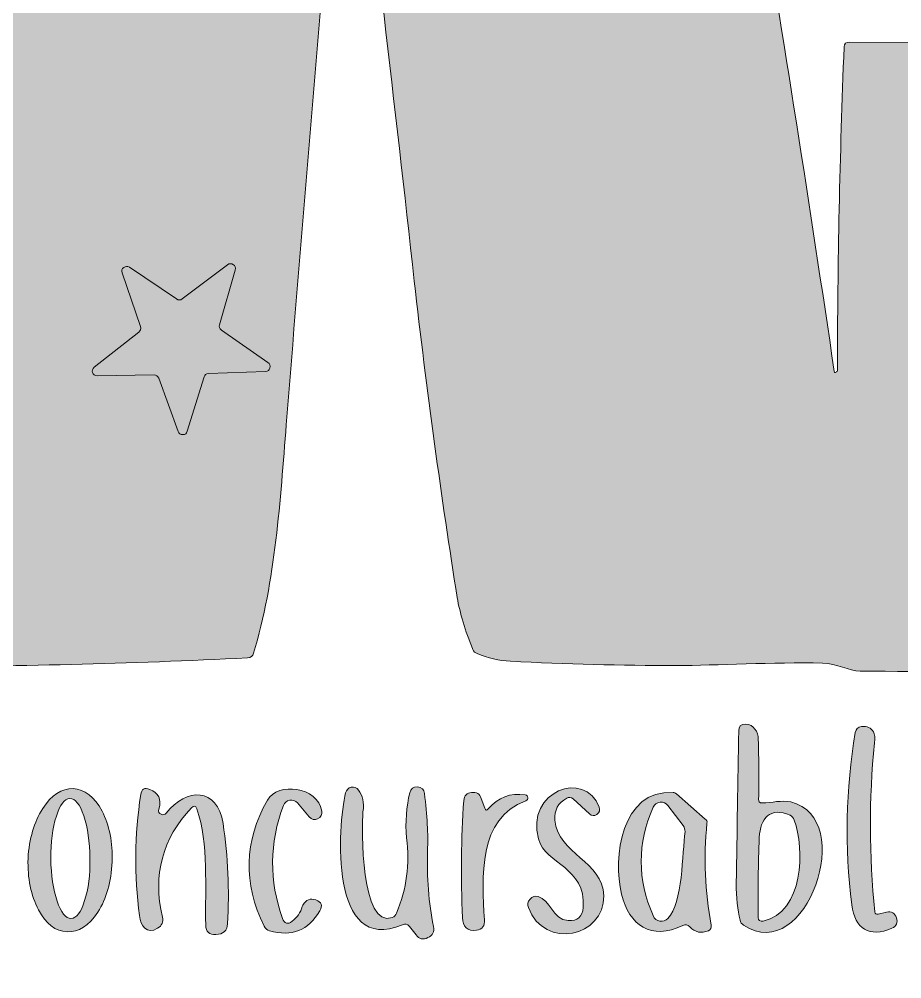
# Model space of a CAD drawing. Header units: millimetres. Extents: x 6 to 133, y 303 to 393.
# Drawn here: x 76.24 to 79.048, y 318.671 to 321.724 of the extents above; entities that cross this region are included whole.
import ezdxf

# ---------------------------------------------------------------- set-up
doc = ezdxf.new("R2010")
doc.units = ezdxf.units.MM
doc.header["$MEASUREMENT"] = 0

# ---------------------------------------------------------------- blocks, each defined once
blk = doc.blocks.new('block 2')
at = {"color": 188, "lineweight": 35, "true_color": 0x161224}
blk.add_open_spline([(21.4184, 393.1407), (21.4184, 393.1407), (6.4183, 303.1407), (6.4183, 303.1407), (6.4183, 303.1407), (118.7994, 303.1407), (118.7994, 303.1407), (118.7994, 303.1407), (133.0232, 388.4831), (133.0232, 388.4831), (133.3864, 390.6622), (131.9143, 392.7231), (129.7352, 393.0863), (129.5179, 393.1225), (129.298, 393.1407), (129.0776, 393.1407), (129.0776, 393.1407), (21.4184, 393.1407), (21.4184, 393.1407)], degree=3, knots=[0, 0, 0, 0, 1, 1, 1, 2, 2, 2, 3, 3, 3, 4, 4, 4, 5, 5, 5, 6, 6, 6, 6], dxfattribs=at)
blk = doc.blocks.new('block 135')
at = {"true_color": 0x000205}
h = blk.add_hatch(color=178, dxfattribs=at)
h.dxf.hatch_style = 2
edge = h.paths.add_edge_path()
edge.add_spline(control_points=[(77.2925, 322.5791), (77.2625, 322.4082), (77.2392, 322.2351), (77.2248, 322.0619), (77.1781, 321.5192), (77.1326, 320.9764), (77.0894, 320.4337), (77.0705, 320.1962), (77.0549, 319.9342), (76.985, 319.7067), (76.9828, 319.6978), (76.9761, 319.6923), (76.9662, 319.6923), (76.5921, 319.6734), (76.2181, 319.6645), (75.8429, 319.6645), (75.7375, 319.6645), (75.6776, 319.6656), (75.6631, 319.6701), (75.5643, 319.6956), (75.5455, 319.7744), (75.5077, 319.8832), (75.4445, 320.0585), (75.3934, 320.2206), (75.3568, 320.3671), (75.1914, 321.0131), (75.0382, 321.6601), (74.8962, 322.3094), (74.8951, 322.3116), (74.8929, 322.3127), (74.8906, 322.3127), (74.8884, 322.3116), (74.8862, 322.3105), (74.8862, 322.3083), (74.8873, 322.2295), (74.8895, 322.1529), (74.8917, 322.0774), (74.915, 321.4193), (74.9395, 320.7622), (74.9628, 320.104), (74.9672, 319.9742), (74.9672, 319.8477), (74.9606, 319.7234), (74.9606, 319.7056), (74.9517, 319.6967), (74.9339, 319.6967), (74.5876, 319.6878), (74.2424, 319.6812), (73.8984, 319.6756), (73.8695, 319.6756), (73.8329, 319.679), (73.7907, 319.6845), (73.7641, 319.6889), (73.7496, 319.7), (73.7474, 319.7178), (73.7385, 319.7911), (73.7252, 319.8654), (73.723, 319.9376), (73.6831, 321.3771), (73.6753, 322.8166), (73.703, 324.2562), (73.7041, 324.3328), (73.7064, 324.416), (73.7097, 324.5037), (73.7108, 324.5225), (73.7208, 324.5325), (73.7397, 324.5336), (74.1858, 324.5692), (74.6254, 324.5614), (75.0727, 324.5459), (75.1071, 324.5447), (75.1392, 324.5403), (75.1725, 324.5314), (75.1792, 324.5303), (75.1836, 324.5259), (75.1881, 324.5203), (75.2325, 324.446), (75.2658, 324.3827), (75.2869, 324.3294), (75.4123, 324.0131), (75.5344, 323.659), (75.6443, 323.3072), (75.8152, 322.7611), (75.985, 322.2162), (76.1559, 321.6701), (76.157, 321.6657), (76.1593, 321.6612), (76.1637, 321.6601), (76.1659, 321.6579), (76.167, 321.659), (76.1681, 321.6612), (76.298, 322.6169), (76.4434, 323.5703), (76.6321, 324.5137), (76.6376, 324.5403), (76.6465, 324.5636), (76.6587, 324.5836), (76.6631, 324.5903), (76.6676, 324.5936), (76.6754, 324.5947), (77.1093, 324.6757), (77.5144, 324.6602), (77.9373, 324.6446), (78.0017, 324.6424), (78.0905, 324.6424), (78.1127, 324.5592), (78.1915, 324.2639), (78.2548, 323.9976), (78.3003, 323.7589), (78.5045, 322.7112), (78.6765, 321.659), (78.833, 320.6035), (78.8341, 320.6002), (78.8352, 320.5991), (78.8386, 320.6013), (78.8397, 320.6024), (78.8408, 320.6035), (78.8419, 320.6046), (78.843, 320.6046), (78.843, 320.6046), (78.843, 320.6046), (78.843, 320.9487), (78.8508, 321.2916), (78.8641, 321.6357), (78.8652, 321.6457), (78.8707, 321.6512), (78.8807, 321.6512), (78.8807, 321.6512), (80.115, 321.6457), (80.115, 321.6457), (80.1238, 321.6457), (80.1272, 321.6424), (80.1272, 321.6346), (80.1272, 321.6346), (80.1838, 319.6612), (80.1838, 319.6612), (80.1838, 319.659), (80.1827, 319.6579), (80.1804, 319.6579), (79.7598, 319.649), (79.338, 319.6468), (78.9151, 319.6501), (78.8796, 319.6501), (78.8408, 319.6745), (78.7953, 319.6756), (78.6399, 319.679), (78.4579, 319.6679), (78.3302, 319.6679), (78.1549, 319.6679), (77.9784, 319.6723), (77.803, 319.6812), (77.7664, 319.6834), (77.7309, 319.6912), (77.6965, 319.7056), (77.6909, 319.7078), (77.6854, 319.7123), (77.6832, 319.7189), (77.6576, 319.78), (77.6421, 319.8343), (77.6332, 319.8843), (77.5844, 320.1906), (77.5355, 320.5469), (77.4967, 320.891), (77.4345, 321.4537), (77.3679, 322.0164), (77.2991, 322.5791), (77.2969, 322.5958), (77.2947, 322.5958), (77.2925, 322.5791)], knot_values=[0, 0, 0, 0, 1, 1, 1, 2, 2, 2, 3, 3, 3, 4, 4, 4, 5, 5, 5, 6, 6, 6, 7, 7, 7, 8, 8, 8, 9, 9, 9, 10, 10, 10, 11, 11, 11, 12, 12, 12, 13, 13, 13, 14, 14, 14, 15, 15, 15, 16, 16, 16, 17, 17, 17, 18, 18, 18, 19, 19, 19, 20, 20, 20, 21, 21, 21, 22, 22, 22, 23, 23, 23, 24, 24, 24, 25, 25, 25, 26, 26, 26, 27, 27, 27, 28, 28, 28, 29, 29, 29, 30, 30, 30, 31, 31, 31, 32, 32, 32, 33, 33, 33, 34, 34, 34, 35, 35, 35, 36, 36, 36, 37, 37, 37, 38, 38, 38, 39, 39, 39, 40, 40, 40, 41, 41, 41, 42, 42, 42, 43, 43, 43, 44, 44, 44, 45, 45, 45, 46, 46, 46, 47, 47, 47, 48, 48, 48, 49, 49, 49, 50, 50, 50, 51, 51, 51, 52, 52, 52, 53, 53, 53, 54, 54, 54, 55, 55, 55, 56, 56, 56, 56], degree=3, periodic=1)
at = {"lineweight": 0}
blk.add_open_spline([(77.2925, 322.5791), (77.2625, 322.4082), (77.2392, 322.2351), (77.2248, 322.0619), (77.1781, 321.5192), (77.1326, 320.9764), (77.0894, 320.4337), (77.0705, 320.1962), (77.0549, 319.9342), (76.985, 319.7067), (76.9828, 319.6978), (76.9761, 319.6923), (76.9662, 319.6923), (76.5921, 319.6734), (76.2181, 319.6645), (75.8429, 319.6645), (75.7375, 319.6645), (75.6776, 319.6656), (75.6631, 319.6701), (75.5643, 319.6956), (75.5455, 319.7744), (75.5077, 319.8832), (75.4445, 320.0585), (75.3934, 320.2206), (75.3568, 320.3671), (75.1914, 321.0131), (75.0382, 321.6601), (74.8962, 322.3094), (74.8951, 322.3116), (74.8929, 322.3127), (74.8906, 322.3127), (74.8884, 322.3116), (74.8862, 322.3105), (74.8862, 322.3083), (74.8873, 322.2295), (74.8895, 322.1529), (74.8917, 322.0774), (74.915, 321.4193), (74.9395, 320.7622), (74.9628, 320.104), (74.9672, 319.9742), (74.9672, 319.8477), (74.9606, 319.7234), (74.9606, 319.7056), (74.9517, 319.6967), (74.9339, 319.6967), (74.5876, 319.6878), (74.2424, 319.6812), (73.8984, 319.6756), (73.8695, 319.6756), (73.8329, 319.679), (73.7907, 319.6845), (73.7641, 319.6889), (73.7496, 319.7), (73.7474, 319.7178), (73.7385, 319.7911), (73.7252, 319.8654), (73.723, 319.9376), (73.6831, 321.3771), (73.6753, 322.8166), (73.703, 324.2562), (73.7041, 324.3328), (73.7064, 324.416), (73.7097, 324.5037), (73.7108, 324.5225), (73.7208, 324.5325), (73.7397, 324.5336), (74.1858, 324.5692), (74.6254, 324.5614), (75.0727, 324.5459), (75.1071, 324.5447), (75.1392, 324.5403), (75.1725, 324.5314), (75.1792, 324.5303), (75.1836, 324.5259), (75.1881, 324.5203), (75.2325, 324.446), (75.2658, 324.3827), (75.2869, 324.3294), (75.4123, 324.0131), (75.5344, 323.659), (75.6443, 323.3072), (75.8152, 322.7611), (75.985, 322.2162), (76.1559, 321.6701), (76.157, 321.6657), (76.1593, 321.6612), (76.1637, 321.6601), (76.1659, 321.6579), (76.167, 321.659), (76.1681, 321.6612), (76.298, 322.6169), (76.4434, 323.5703), (76.6321, 324.5137), (76.6376, 324.5403), (76.6465, 324.5636), (76.6587, 324.5836), (76.6631, 324.5903), (76.6676, 324.5936), (76.6754, 324.5947), (77.1093, 324.6757), (77.5144, 324.6602), (77.9373, 324.6446), (78.0017, 324.6424), (78.0905, 324.6424), (78.1127, 324.5592), (78.1915, 324.2639), (78.2548, 323.9976), (78.3003, 323.7589), (78.5045, 322.7112), (78.6765, 321.659), (78.833, 320.6035), (78.8341, 320.6002), (78.8352, 320.5991), (78.8386, 320.6013), (78.8397, 320.6024), (78.8408, 320.6035), (78.8419, 320.6046), (78.843, 320.6046), (78.843, 320.6046), (78.843, 320.6046), (78.843, 320.9487), (78.8508, 321.2916), (78.8641, 321.6357), (78.8652, 321.6457), (78.8707, 321.6512), (78.8807, 321.6512), (78.8807, 321.6512), (80.115, 321.6457), (80.115, 321.6457), (80.1238, 321.6457), (80.1272, 321.6424), (80.1272, 321.6346), (80.1272, 321.6346), (80.1838, 319.6612), (80.1838, 319.6612), (80.1838, 319.659), (80.1827, 319.6579), (80.1804, 319.6579), (79.7598, 319.649), (79.338, 319.6468), (78.9151, 319.6501), (78.8796, 319.6501), (78.8408, 319.6745), (78.7953, 319.6756), (78.6399, 319.679), (78.4579, 319.6679), (78.3302, 319.6679), (78.1549, 319.6679), (77.9784, 319.6723), (77.803, 319.6812), (77.7664, 319.6834), (77.7309, 319.6912), (77.6965, 319.7056), (77.6909, 319.7078), (77.6854, 319.7123), (77.6832, 319.7189), (77.6576, 319.78), (77.6421, 319.8343), (77.6332, 319.8843), (77.5844, 320.1906), (77.5355, 320.5469), (77.4967, 320.891), (77.4345, 321.4537), (77.3679, 322.0164), (77.2991, 322.5791), (77.2969, 322.5958), (77.2947, 322.5958), (77.2925, 322.5791)], degree=3, knots=[0, 0, 0, 0, 1, 1, 1, 2, 2, 2, 3, 3, 3, 4, 4, 4, 5, 5, 5, 6, 6, 6, 7, 7, 7, 8, 8, 8, 9, 9, 9, 10, 10, 10, 11, 11, 11, 12, 12, 12, 13, 13, 13, 14, 14, 14, 15, 15, 15, 16, 16, 16, 17, 17, 17, 18, 18, 18, 19, 19, 19, 20, 20, 20, 21, 21, 21, 22, 22, 22, 23, 23, 23, 24, 24, 24, 25, 25, 25, 26, 26, 26, 27, 27, 27, 28, 28, 28, 29, 29, 29, 30, 30, 30, 31, 31, 31, 32, 32, 32, 33, 33, 33, 34, 34, 34, 35, 35, 35, 36, 36, 36, 37, 37, 37, 38, 38, 38, 39, 39, 39, 40, 40, 40, 41, 41, 41, 42, 42, 42, 43, 43, 43, 44, 44, 44, 45, 45, 45, 46, 46, 46, 47, 47, 47, 48, 48, 48, 49, 49, 49, 50, 50, 50, 51, 51, 51, 52, 52, 52, 53, 53, 53, 54, 54, 54, 55, 55, 55, 56, 56, 56, 56], dxfattribs=at)
blk = doc.blocks.new('block 134')
blk.add_blockref('block 135', (0, 0))

msp = doc.modelspace()

# ---------------------------------------------------------------- hatches: boundary and pattern name
at = {"true_color": 0x000205}
h = msp.add_hatch(color=178, dxfattribs=at)
h.dxf.hatch_style = 2
edge = h.paths.add_edge_path()
edge.add_spline(control_points=[(76.8833, 320.7352), (76.8833, 320.7352), (77.0309, 320.632), (77.0309, 320.632), (77.0376, 320.6276), (77.0398, 320.622), (77.0376, 320.6143), (77.0354, 320.6076), (77.0309, 320.6032), (77.0232, 320.6032), (77.0232, 320.6032), (76.8422, 320.5965), (76.8422, 320.5965), (76.8345, 320.5965), (76.83, 320.5932), (76.8278, 320.5865), (76.8278, 320.5865), (76.7745, 320.4134), (76.7745, 320.4134), (76.7723, 320.4056), (76.7679, 320.4023), (76.7601, 320.4023), (76.7535, 320.4023), (76.7479, 320.4056), (76.7457, 320.4123), (76.7457, 320.4123), (76.6835, 320.5821), (76.6835, 320.5821), (76.6813, 320.5887), (76.6758, 320.5921), (76.6691, 320.5921), (76.6691, 320.5921), (76.4882, 320.5898), (76.4882, 320.5898), (76.4804, 320.5898), (76.4749, 320.5932), (76.4726, 320.5998), (76.4704, 320.6065), (76.4726, 320.612), (76.4782, 320.6165), (76.4782, 320.6165), (76.6203, 320.7286), (76.6203, 320.7286), (76.6258, 320.733), (76.628, 320.7386), (76.6258, 320.7463), (76.6258, 320.7463), (76.567, 320.9173), (76.567, 320.9173), (76.5648, 320.9239), (76.5659, 320.9295), (76.5725, 320.9339), (76.5781, 320.9383), (76.5836, 320.9383), (76.5903, 320.935), (76.5903, 320.935), (76.7401, 320.834), (76.7401, 320.834), (76.7457, 320.8296), (76.7523, 320.8296), (76.7579, 320.834), (76.7579, 320.834), (76.9022, 320.9428), (76.9022, 320.9428), (76.9088, 320.9472), (76.9144, 320.9472), (76.9211, 320.9428), (76.9266, 320.9395), (76.9288, 320.9339), (76.9266, 320.9261), (76.9266, 320.9261), (76.8767, 320.7519), (76.8767, 320.7519), (76.8755, 320.7452), (76.8767, 320.7397), (76.8833, 320.7352)], knot_values=[0, 0, 0, 0, 1, 1, 1, 2, 2, 2, 3, 3, 3, 4, 4, 4, 5, 5, 5, 6, 6, 6, 7, 7, 7, 8, 8, 8, 9, 9, 9, 10, 10, 10, 11, 11, 11, 12, 12, 12, 13, 13, 13, 14, 14, 14, 15, 15, 15, 16, 16, 16, 17, 17, 17, 18, 18, 18, 19, 19, 19, 20, 20, 20, 21, 21, 21, 22, 22, 22, 23, 23, 23, 24, 24, 24, 25, 25, 25, 25], degree=3, periodic=1)
h = msp.add_hatch(color=178, dxfattribs=at)
h.dxf.hatch_style = 2
edge = h.paths.add_edge_path()
edge.add_spline(control_points=[(78.6033, 319.2306), (78.6343, 319.2317), (78.6654, 319.2394), (78.6943, 319.2339), (78.9074, 319.1839), (78.7442, 318.71), (78.5444, 318.8421), (78.5389, 318.8454), (78.5344, 318.851), (78.5333, 318.8576), (78.5245, 318.8898), (78.5211, 318.9298), (78.5211, 318.9753), (78.5233, 319.1373), (78.5267, 319.2994), (78.5289, 319.4603), (78.5289, 319.4747), (78.5367, 319.4825), (78.5511, 319.4814), (78.5766, 319.4803), (78.5911, 319.457), (78.5911, 319.4326), (78.5933, 319.3693), (78.5933, 319.306), (78.5922, 319.2428), (78.5911, 319.235), (78.5955, 319.2306), (78.6033, 319.2306)], knot_values=[0, 0, 0, 0, 1, 1, 1, 2, 2, 2, 3, 3, 3, 4, 4, 4, 5, 5, 5, 6, 6, 6, 7, 7, 7, 8, 8, 8, 9, 9, 9, 9], degree=3, periodic=1)
edge = h.paths.add_edge_path()
edge.add_spline(control_points=[(78.6066, 318.8543), (78.7353, 318.8821), (78.7398, 319.0852), (78.7054, 319.1762), (78.7032, 319.1828), (78.6987, 319.1884), (78.6921, 319.1917), (78.6299, 319.2195), (78.5966, 319.1817), (78.5944, 319.1207), (78.5911, 319.0363), (78.5899, 318.952), (78.5911, 318.8665), (78.5911, 318.8565), (78.5966, 318.8532), (78.6066, 318.8543)], knot_values=[0, 0, 0, 0, 1, 1, 1, 2, 2, 2, 3, 3, 3, 4, 4, 4, 5, 5, 5, 5], degree=3, periodic=1)
h = msp.add_hatch(color=178, dxfattribs=at)
h.dxf.hatch_style = 2
edge = h.paths.add_edge_path()
edge.add_spline(control_points=[(78.9729, 318.8765), (78.9729, 318.8765), (78.9995, 318.8832), (78.9995, 318.8832), (79.015, 318.8865), (79.025, 318.8809), (79.0306, 318.8654), (79.0361, 318.8499), (79.0306, 318.8388), (79.0161, 318.8321), (78.944, 318.801), (78.8985, 318.8299), (78.8885, 318.9065), (78.8652, 319.0907), (78.8696, 319.2738), (78.8996, 319.4548), (78.9018, 319.4659), (78.9085, 319.4725), (78.9196, 319.4736), (78.9373, 319.4758), (78.9496, 319.4703), (78.9573, 319.457), (78.9618, 319.4492), (78.9629, 319.437), (78.9607, 319.4215), (78.9429, 319.2428), (78.944, 319.063), (78.9618, 318.8843), (78.9629, 318.8776), (78.9662, 318.8754), (78.9729, 318.8765)], knot_values=[0, 0, 0, 0, 1, 1, 1, 2, 2, 2, 3, 3, 3, 4, 4, 4, 5, 5, 5, 6, 6, 6, 7, 7, 7, 8, 8, 8, 9, 9, 9, 10, 10, 10, 10], degree=3, periodic=1)
h = msp.add_hatch(color=178, dxfattribs=at)
h.dxf.hatch_style = 2
edge = h.paths.add_edge_path()
edge.add_spline(control_points=[(77.9817, 319.2461), (77.954, 319.2306), (77.9418, 319.2073), (77.944, 319.1762), (77.954, 319.0663), (78.0971, 319.0463), (78.0994, 318.9353), (78.1027, 318.8044), (77.9107, 318.7622), (77.8596, 318.8976), (77.8563, 318.9076), (77.8574, 318.9165), (77.8652, 318.9242), (77.8718, 318.9331), (77.8807, 318.9353), (77.8907, 318.9331), (77.9295, 318.9231), (77.9351, 318.8599), (77.9862, 318.8565), (78.0161, 318.8543), (78.0317, 318.8687), (78.0339, 318.8976), (78.0439, 319.0286), (77.9151, 319.033), (77.8918, 319.1162), (77.8496, 319.2672), (78.0405, 319.3382), (78.0849, 319.2172), (78.0883, 319.2073), (78.086, 319.2006), (78.0772, 319.1939), (78.0694, 319.1884), (78.0616, 319.1895), (78.0539, 319.1962), (78.0539, 319.1962), (78.0017, 319.2439), (78.0017, 319.2439), (77.995, 319.2494), (77.9884, 319.2494), (77.9817, 319.2461)], knot_values=[0, 0, 0, 0, 1, 1, 1, 2, 2, 2, 3, 3, 3, 4, 4, 4, 5, 5, 5, 6, 6, 6, 7, 7, 7, 8, 8, 8, 9, 9, 9, 10, 10, 10, 11, 11, 11, 12, 12, 12, 13, 13, 13, 13], degree=3, periodic=1)
h = msp.add_hatch(color=178, dxfattribs=at)
h.dxf.hatch_style = 2
edge = h.paths.add_edge_path()
edge.add_spline(control_points=[(77.1082, 318.8543), (77.1238, 318.8665), (77.1349, 318.8821), (77.1404, 318.9009), (77.1415, 318.902), (77.1415, 318.9042), (77.1426, 318.9054), (77.1526, 318.9231), (77.1659, 318.9287), (77.1837, 318.922), (77.2015, 318.9153), (77.2059, 318.9042), (77.1959, 318.8876), (77.1604, 318.8243), (77.1071, 318.8044), (77.0361, 318.8243), (77.0283, 318.8266), (77.0228, 318.831), (77.0194, 318.8388), (76.9517, 318.9753), (76.9551, 319.1085), (77.0294, 319.2394), (77.0627, 319.2983), (77.1892, 319.2827), (77.2026, 319.205), (77.2037, 319.1939), (77.2003, 319.1851), (77.1892, 319.1806), (77.1793, 319.1751), (77.1704, 319.1773), (77.1626, 319.1862), (77.1626, 319.1862), (77.1249, 319.2306), (77.1249, 319.2306), (77.1182, 319.2383), (77.1104, 319.2405), (77.1005, 319.2394), (77.0905, 319.2372), (77.0838, 319.2317), (77.0805, 319.2228), (77.035, 319.1029), (77.035, 318.9831), (77.0771, 318.8632), (77.0838, 318.8465), (77.0938, 318.8432), (77.1082, 318.8543)], knot_values=[0, 0, 0, 0, 1, 1, 1, 2, 2, 2, 3, 3, 3, 4, 4, 4, 5, 5, 5, 6, 6, 6, 7, 7, 7, 8, 8, 8, 9, 9, 9, 10, 10, 10, 11, 11, 11, 12, 12, 12, 13, 13, 13, 14, 14, 14, 15, 15, 15, 15], degree=3, periodic=1)
h = msp.add_hatch(color=178, dxfattribs=at)
h.dxf.hatch_style = 2
edge = h.paths.add_edge_path()
edge.add_spline(control_points=[(76.3923, 318.821), (76.3557, 318.8221), (76.3246, 318.8454), (76.3013, 318.8909), (76.2769, 318.9364), (76.2658, 318.9908), (76.268, 319.0541), (76.2714, 319.1162), (76.2869, 319.1695), (76.3146, 319.2128), (76.3424, 319.2561), (76.3746, 319.2772), (76.4112, 319.2761), (76.4478, 319.2738), (76.4789, 319.2505), (76.5033, 319.205), (76.5266, 319.1595), (76.5377, 319.1051), (76.5355, 319.043), (76.5322, 318.9797), (76.5178, 318.9264), (76.49, 318.8832), (76.4611, 318.8399), (76.429, 318.8188), (76.3923, 318.821)], knot_values=[0, 0, 0, 0, 1, 1, 1, 2, 2, 2, 3, 3, 3, 4, 4, 4, 5, 5, 5, 6, 6, 6, 7, 7, 7, 8, 8, 8, 8], degree=3, periodic=1)
edge = h.paths.add_edge_path()
edge.add_spline(control_points=[(76.4045, 318.8632), (76.4223, 318.8632), (76.4367, 318.8821), (76.4478, 318.9198), (76.46, 318.9564), (76.4656, 319.0019), (76.4645, 319.0541), (76.4645, 319.1074), (76.4578, 319.1518), (76.4456, 319.1895), (76.4323, 319.2261), (76.4179, 319.245), (76.4012, 319.245), (76.3835, 319.2439), (76.369, 319.225), (76.3579, 319.1884), (76.3457, 319.1506), (76.3402, 319.1063), (76.3402, 319.053), (76.3413, 319.0008), (76.3479, 318.9553), (76.3601, 318.9187), (76.3724, 318.8821), (76.3879, 318.8632), (76.4045, 318.8632)], knot_values=[0, 0, 0, 0, 1, 1, 1, 2, 2, 2, 3, 3, 3, 4, 4, 4, 5, 5, 5, 6, 6, 6, 7, 7, 7, 8, 8, 8, 8], degree=3, periodic=1)
h = msp.add_hatch(color=178, dxfattribs=at)
h.dxf.hatch_style = 2
edge = h.paths.add_edge_path()
edge.add_spline(control_points=[(76.7075, 319.1984), (76.7708, 319.2783), (76.8707, 319.2827), (76.8885, 319.1651), (76.904, 319.0596), (76.9084, 318.9531), (76.9029, 318.8465), (76.9018, 318.8243), (76.8885, 318.8121), (76.8652, 318.8121), (76.8441, 318.811), (76.8341, 318.821), (76.833, 318.8421), (76.8307, 318.9597), (76.843, 319.1007), (76.8052, 319.2117), (76.8008, 319.2228), (76.7952, 319.2239), (76.7875, 319.215), (76.6953, 319.1173), (76.6643, 319.0019), (76.6953, 318.8676), (76.6987, 318.8521), (76.6942, 318.8399), (76.6798, 318.8321), (76.6454, 318.811), (76.6265, 318.8399), (76.6221, 318.8721), (76.6054, 319.0008), (76.6065, 319.1284), (76.6265, 319.2572), (76.6287, 319.275), (76.6387, 319.2805), (76.6554, 319.2738), (76.6831, 319.2639), (76.6931, 319.2428), (76.6842, 319.2106), (76.682, 319.2028), (76.6842, 319.1973), (76.6909, 319.195), (76.6976, 319.1917), (76.7031, 319.1928), (76.7075, 319.1984)], knot_values=[0, 0, 0, 0, 1, 1, 1, 2, 2, 2, 3, 3, 3, 4, 4, 4, 5, 5, 5, 6, 6, 6, 7, 7, 7, 8, 8, 8, 9, 9, 9, 10, 10, 10, 11, 11, 11, 12, 12, 12, 13, 13, 13, 14, 14, 14, 14], degree=3, periodic=1)
h = msp.add_hatch(color=178, dxfattribs=at)
h.dxf.hatch_style = 2
edge = h.paths.add_edge_path()
edge.add_spline(control_points=[(77.4589, 318.8432), (77.2259, 318.7433), (77.2525, 319.1573), (77.278, 319.2627), (77.2814, 319.2727), (77.2869, 319.2783), (77.2958, 319.2805), (77.3058, 319.2827), (77.3136, 319.2794), (77.3191, 319.2716), (77.3324, 319.255), (77.338, 319.2317), (77.3335, 319.2028), (77.328, 319.1529), (77.3269, 318.8288), (77.4268, 318.8665), (77.4334, 318.8687), (77.4379, 318.8732), (77.4401, 318.8798), (77.4723, 318.9564), (77.4834, 319.0374), (77.4723, 319.1196), (77.4667, 319.1684), (77.4723, 319.2206), (77.4823, 319.2627), (77.4856, 319.2761), (77.4934, 319.2827), (77.5067, 319.2816), (77.52, 319.2816), (77.5278, 319.2738), (77.5289, 319.2605), (77.5378, 319.1917), (77.5411, 319.1307), (77.5389, 319.0785), (77.5366, 318.9942), (77.5422, 318.9131), (77.5577, 318.8377), (77.5611, 318.821), (77.5555, 318.8088), (77.54, 318.8021), (77.5244, 318.7944), (77.5122, 318.7977), (77.5022, 318.811), (77.5022, 318.811), (77.4811, 318.8377), (77.4811, 318.8377), (77.4756, 318.8454), (77.4678, 318.8476), (77.4589, 318.8432)], knot_values=[0, 0, 0, 0, 1, 1, 1, 2, 2, 2, 3, 3, 3, 4, 4, 4, 5, 5, 5, 6, 6, 6, 7, 7, 7, 8, 8, 8, 9, 9, 9, 10, 10, 10, 11, 11, 11, 12, 12, 12, 13, 13, 13, 14, 14, 14, 15, 15, 15, 16, 16, 16, 16], degree=3, periodic=1)
h = msp.add_hatch(color=178, dxfattribs=at)
h.dxf.hatch_style = 2
edge = h.paths.add_edge_path()
edge.add_spline(control_points=[(77.732, 319.2117), (77.7631, 319.2483), (77.803, 319.2639), (77.8496, 319.2561), (77.8552, 319.255), (77.8574, 319.2528), (77.8585, 319.2472), (77.8585, 319.2428), (77.8563, 319.2394), (77.8519, 319.2372), (77.6987, 319.1839), (77.712, 318.9908), (77.7198, 318.8587), (77.722, 318.8399), (77.7131, 318.8288), (77.6942, 318.8254), (77.6654, 318.821), (77.651, 318.8377), (77.6499, 318.8654), (77.6443, 318.993), (77.6454, 319.1185), (77.6543, 319.2383), (77.6554, 319.2539), (77.6643, 319.2627), (77.6787, 319.2639), (77.6942, 319.2661), (77.7053, 319.2605), (77.7098, 319.245), (77.7098, 319.245), (77.7209, 319.2139), (77.7209, 319.2139), (77.7231, 319.2061), (77.7275, 319.2061), (77.732, 319.2117)], knot_values=[0, 0, 0, 0, 1, 1, 1, 2, 2, 2, 3, 3, 3, 4, 4, 4, 5, 5, 5, 6, 6, 6, 7, 7, 7, 8, 8, 8, 9, 9, 9, 10, 10, 10, 11, 11, 11, 11], degree=3, periodic=1)
h = msp.add_hatch(color=178, dxfattribs=at)
h.dxf.hatch_style = 2
edge = h.paths.add_edge_path()
edge.add_spline(control_points=[(78.3513, 318.841), (78.2503, 318.7921), (78.1804, 318.841), (78.156, 318.9409), (78.1282, 319.0563), (78.1549, 319.2738), (78.3202, 319.2639), (78.3236, 319.2639), (78.328, 319.2616), (78.3313, 319.2594), (78.3313, 319.2594), (78.4223, 319.1795), (78.4223, 319.1795), (78.4268, 319.1762), (78.429, 319.1717), (78.4279, 319.1662), (78.4168, 319.0574), (78.4212, 318.9486), (78.4412, 318.8421), (78.4423, 318.8332), (78.4401, 318.8277), (78.4323, 318.8243), (78.4101, 318.8143), (78.3902, 318.8188), (78.3735, 318.8365), (78.3669, 318.8432), (78.3602, 318.8443), (78.3513, 318.841)], knot_values=[0, 0, 0, 0, 1, 1, 1, 2, 2, 2, 3, 3, 3, 4, 4, 4, 5, 5, 5, 6, 6, 6, 7, 7, 7, 8, 8, 8, 9, 9, 9, 9], degree=3, periodic=1)
edge = h.paths.add_edge_path()
edge.add_spline(control_points=[(78.257, 319.2172), (78.2059, 319.1018), (78.2059, 318.9864), (78.257, 318.8721), (78.2603, 318.8621), (78.2681, 318.8565), (78.2781, 318.8543), (78.288, 318.8532), (78.2969, 318.8565), (78.3036, 318.8632), (78.3513, 318.9131), (78.3491, 319.0696), (78.358, 319.1395), (78.358, 319.1462), (78.3569, 319.1529), (78.3524, 319.1584), (78.3524, 319.1584), (78.3036, 319.2228), (78.3036, 319.2228), (78.2969, 319.2306), (78.2892, 319.2339), (78.2792, 319.2328), (78.2681, 319.2317), (78.2614, 319.2272), (78.257, 319.2172)], knot_values=[0, 0, 0, 0, 1, 1, 1, 2, 2, 2, 3, 3, 3, 4, 4, 4, 5, 5, 5, 6, 6, 6, 7, 7, 7, 8, 8, 8, 8], degree=3, periodic=1)

# ---------------------------------------------------------------- linework, layer by layer
at = {"lineweight": 0}
for points, knots in [([(76.8833, 320.7352), (76.8833, 320.7352), (77.0309, 320.632), (77.0309, 320.632), (77.0376, 320.6276), (77.0398, 320.622), (77.0376, 320.6143), (77.0354, 320.6076), (77.0309, 320.6032), (77.0232, 320.6032), (77.0232, 320.6032), (76.8422, 320.5965), (76.8422, 320.5965), (76.8345, 320.5965), (76.83, 320.5932), (76.8278, 320.5865), (76.8278, 320.5865), (76.7745, 320.4134), (76.7745, 320.4134), (76.7723, 320.4056), (76.7679, 320.4023), (76.7601, 320.4023), (76.7535, 320.4023), (76.7479, 320.4056), (76.7457, 320.4123), (76.7457, 320.4123), (76.6835, 320.5821), (76.6835, 320.5821), (76.6813, 320.5887), (76.6758, 320.5921), (76.6691, 320.5921), (76.6691, 320.5921), (76.4882, 320.5898), (76.4882, 320.5898), (76.4804, 320.5898), (76.4749, 320.5932), (76.4726, 320.5998), (76.4704, 320.6065), (76.4726, 320.612), (76.4782, 320.6165), (76.4782, 320.6165), (76.6203, 320.7286), (76.6203, 320.7286), (76.6258, 320.733), (76.628, 320.7386), (76.6258, 320.7463), (76.6258, 320.7463), (76.567, 320.9173), (76.567, 320.9173), (76.5648, 320.9239), (76.5659, 320.9295), (76.5725, 320.9339), (76.5781, 320.9383), (76.5836, 320.9383), (76.5903, 320.935), (76.5903, 320.935), (76.7401, 320.834), (76.7401, 320.834), (76.7457, 320.8296), (76.7523, 320.8296), (76.7579, 320.834), (76.7579, 320.834), (76.9022, 320.9428), (76.9022, 320.9428), (76.9088, 320.9472), (76.9144, 320.9472), (76.9211, 320.9428), (76.9266, 320.9395), (76.9288, 320.9339), (76.9266, 320.9261), (76.9266, 320.9261), (76.8767, 320.7519), (76.8767, 320.7519), (76.8755, 320.7452), (76.8767, 320.7397), (76.8833, 320.7352)], [0, 0, 0, 0, 1, 1, 1, 2, 2, 2, 3, 3, 3, 4, 4, 4, 5, 5, 5, 6, 6, 6, 7, 7, 7, 8, 8, 8, 9, 9, 9, 10, 10, 10, 11, 11, 11, 12, 12, 12, 13, 13, 13, 14, 14, 14, 15, 15, 15, 16, 16, 16, 17, 17, 17, 18, 18, 18, 19, 19, 19, 20, 20, 20, 21, 21, 21, 22, 22, 22, 23, 23, 23, 24, 24, 24, 25, 25, 25, 25]), ([(78.6033, 319.2306), (78.6343, 319.2317), (78.6654, 319.2394), (78.6943, 319.2339), (78.9074, 319.1839), (78.7442, 318.71), (78.5444, 318.8421), (78.5389, 318.8454), (78.5344, 318.851), (78.5333, 318.8576), (78.5245, 318.8898), (78.5211, 318.9298), (78.5211, 318.9753), (78.5233, 319.1373), (78.5267, 319.2994), (78.5289, 319.4603), (78.5289, 319.4747), (78.5367, 319.4825), (78.5511, 319.4814), (78.5766, 319.4803), (78.5911, 319.457), (78.5911, 319.4326), (78.5933, 319.3693), (78.5933, 319.306), (78.5922, 319.2428), (78.5911, 319.235), (78.5955, 319.2306), (78.6033, 319.2306)], [0, 0, 0, 0, 1, 1, 1, 2, 2, 2, 3, 3, 3, 4, 4, 4, 5, 5, 5, 6, 6, 6, 7, 7, 7, 8, 8, 8, 9, 9, 9, 9]), ([(78.9729, 318.8765), (78.9729, 318.8765), (78.9995, 318.8832), (78.9995, 318.8832), (79.015, 318.8865), (79.025, 318.8809), (79.0306, 318.8654), (79.0361, 318.8499), (79.0306, 318.8388), (79.0161, 318.8321), (78.944, 318.801), (78.8985, 318.8299), (78.8885, 318.9065), (78.8652, 319.0907), (78.8696, 319.2738), (78.8996, 319.4548), (78.9018, 319.4659), (78.9085, 319.4725), (78.9196, 319.4736), (78.9373, 319.4758), (78.9496, 319.4703), (78.9573, 319.457), (78.9618, 319.4492), (78.9629, 319.437), (78.9607, 319.4215), (78.9429, 319.2428), (78.944, 319.063), (78.9618, 318.8843), (78.9629, 318.8776), (78.9662, 318.8754), (78.9729, 318.8765)], [0, 0, 0, 0, 1, 1, 1, 2, 2, 2, 3, 3, 3, 4, 4, 4, 5, 5, 5, 6, 6, 6, 7, 7, 7, 8, 8, 8, 9, 9, 9, 10, 10, 10, 10]), ([(77.9817, 319.2461), (77.954, 319.2306), (77.9418, 319.2073), (77.944, 319.1762), (77.954, 319.0663), (78.0971, 319.0463), (78.0994, 318.9353), (78.1027, 318.8044), (77.9107, 318.7622), (77.8596, 318.8976), (77.8563, 318.9076), (77.8574, 318.9165), (77.8652, 318.9242), (77.8718, 318.9331), (77.8807, 318.9353), (77.8907, 318.9331), (77.9295, 318.9231), (77.9351, 318.8599), (77.9862, 318.8565), (78.0161, 318.8543), (78.0317, 318.8687), (78.0339, 318.8976), (78.0439, 319.0286), (77.9151, 319.033), (77.8918, 319.1162), (77.8496, 319.2672), (78.0405, 319.3382), (78.0849, 319.2172), (78.0883, 319.2073), (78.086, 319.2006), (78.0772, 319.1939), (78.0694, 319.1884), (78.0616, 319.1895), (78.0539, 319.1962), (78.0539, 319.1962), (78.0017, 319.2439), (78.0017, 319.2439), (77.995, 319.2494), (77.9884, 319.2494), (77.9817, 319.2461)], [0, 0, 0, 0, 1, 1, 1, 2, 2, 2, 3, 3, 3, 4, 4, 4, 5, 5, 5, 6, 6, 6, 7, 7, 7, 8, 8, 8, 9, 9, 9, 10, 10, 10, 11, 11, 11, 12, 12, 12, 13, 13, 13, 13]), ([(77.1082, 318.8543), (77.1238, 318.8665), (77.1349, 318.8821), (77.1404, 318.9009), (77.1415, 318.902), (77.1415, 318.9042), (77.1426, 318.9054), (77.1526, 318.9231), (77.1659, 318.9287), (77.1837, 318.922), (77.2015, 318.9153), (77.2059, 318.9042), (77.1959, 318.8876), (77.1604, 318.8243), (77.1071, 318.8044), (77.0361, 318.8243), (77.0283, 318.8266), (77.0228, 318.831), (77.0194, 318.8388), (76.9517, 318.9753), (76.9551, 319.1085), (77.0294, 319.2394), (77.0627, 319.2983), (77.1892, 319.2827), (77.2026, 319.205), (77.2037, 319.1939), (77.2003, 319.1851), (77.1892, 319.1806), (77.1793, 319.1751), (77.1704, 319.1773), (77.1626, 319.1862), (77.1626, 319.1862), (77.1249, 319.2306), (77.1249, 319.2306), (77.1182, 319.2383), (77.1104, 319.2405), (77.1005, 319.2394), (77.0905, 319.2372), (77.0838, 319.2317), (77.0805, 319.2228), (77.035, 319.1029), (77.035, 318.9831), (77.0771, 318.8632), (77.0838, 318.8465), (77.0938, 318.8432), (77.1082, 318.8543)], [0, 0, 0, 0, 1, 1, 1, 2, 2, 2, 3, 3, 3, 4, 4, 4, 5, 5, 5, 6, 6, 6, 7, 7, 7, 8, 8, 8, 9, 9, 9, 10, 10, 10, 11, 11, 11, 12, 12, 12, 13, 13, 13, 14, 14, 14, 15, 15, 15, 15]), ([(76.3923, 318.821), (76.3557, 318.8221), (76.3246, 318.8454), (76.3013, 318.8909), (76.2769, 318.9364), (76.2658, 318.9908), (76.268, 319.0541), (76.2714, 319.1162), (76.2869, 319.1695), (76.3146, 319.2128), (76.3424, 319.2561), (76.3746, 319.2772), (76.4112, 319.2761), (76.4478, 319.2738), (76.4789, 319.2505), (76.5033, 319.205), (76.5266, 319.1595), (76.5377, 319.1051), (76.5355, 319.043), (76.5322, 318.9797), (76.5178, 318.9264), (76.49, 318.8832), (76.4611, 318.8399), (76.429, 318.8188), (76.3923, 318.821)], [0, 0, 0, 0, 1, 1, 1, 2, 2, 2, 3, 3, 3, 4, 4, 4, 5, 5, 5, 6, 6, 6, 7, 7, 7, 8, 8, 8, 8]), ([(76.7075, 319.1984), (76.7708, 319.2783), (76.8707, 319.2827), (76.8885, 319.1651), (76.904, 319.0596), (76.9084, 318.9531), (76.9029, 318.8465), (76.9018, 318.8243), (76.8885, 318.8121), (76.8652, 318.8121), (76.8441, 318.811), (76.8341, 318.821), (76.833, 318.8421), (76.8307, 318.9597), (76.843, 319.1007), (76.8052, 319.2117), (76.8008, 319.2228), (76.7952, 319.2239), (76.7875, 319.215), (76.6953, 319.1173), (76.6643, 319.0019), (76.6953, 318.8676), (76.6987, 318.8521), (76.6942, 318.8399), (76.6798, 318.8321), (76.6454, 318.811), (76.6265, 318.8399), (76.6221, 318.8721), (76.6054, 319.0008), (76.6065, 319.1284), (76.6265, 319.2572), (76.6287, 319.275), (76.6387, 319.2805), (76.6554, 319.2738), (76.6831, 319.2639), (76.6931, 319.2428), (76.6842, 319.2106), (76.682, 319.2028), (76.6842, 319.1973), (76.6909, 319.195), (76.6976, 319.1917), (76.7031, 319.1928), (76.7075, 319.1984)], [0, 0, 0, 0, 1, 1, 1, 2, 2, 2, 3, 3, 3, 4, 4, 4, 5, 5, 5, 6, 6, 6, 7, 7, 7, 8, 8, 8, 9, 9, 9, 10, 10, 10, 11, 11, 11, 12, 12, 12, 13, 13, 13, 14, 14, 14, 14]), ([(77.4589, 318.8432), (77.2259, 318.7433), (77.2525, 319.1573), (77.278, 319.2627), (77.2814, 319.2727), (77.2869, 319.2783), (77.2958, 319.2805), (77.3058, 319.2827), (77.3136, 319.2794), (77.3191, 319.2716), (77.3324, 319.255), (77.338, 319.2317), (77.3335, 319.2028), (77.328, 319.1529), (77.3269, 318.8288), (77.4268, 318.8665), (77.4334, 318.8687), (77.4379, 318.8732), (77.4401, 318.8798), (77.4723, 318.9564), (77.4834, 319.0374), (77.4723, 319.1196), (77.4667, 319.1684), (77.4723, 319.2206), (77.4823, 319.2627), (77.4856, 319.2761), (77.4934, 319.2827), (77.5067, 319.2816), (77.52, 319.2816), (77.5278, 319.2738), (77.5289, 319.2605), (77.5378, 319.1917), (77.5411, 319.1307), (77.5389, 319.0785), (77.5366, 318.9942), (77.5422, 318.9131), (77.5577, 318.8377), (77.5611, 318.821), (77.5555, 318.8088), (77.54, 318.8021), (77.5244, 318.7944), (77.5122, 318.7977), (77.5022, 318.811), (77.5022, 318.811), (77.4811, 318.8377), (77.4811, 318.8377), (77.4756, 318.8454), (77.4678, 318.8476), (77.4589, 318.8432)], [0, 0, 0, 0, 1, 1, 1, 2, 2, 2, 3, 3, 3, 4, 4, 4, 5, 5, 5, 6, 6, 6, 7, 7, 7, 8, 8, 8, 9, 9, 9, 10, 10, 10, 11, 11, 11, 12, 12, 12, 13, 13, 13, 14, 14, 14, 15, 15, 15, 16, 16, 16, 16]), ([(77.732, 319.2117), (77.7631, 319.2483), (77.803, 319.2639), (77.8496, 319.2561), (77.8552, 319.255), (77.8574, 319.2528), (77.8585, 319.2472), (77.8585, 319.2428), (77.8563, 319.2394), (77.8519, 319.2372), (77.6987, 319.1839), (77.712, 318.9908), (77.7198, 318.8587), (77.722, 318.8399), (77.7131, 318.8288), (77.6942, 318.8254), (77.6654, 318.821), (77.651, 318.8377), (77.6499, 318.8654), (77.6443, 318.993), (77.6454, 319.1185), (77.6543, 319.2383), (77.6554, 319.2539), (77.6643, 319.2627), (77.6787, 319.2639), (77.6942, 319.2661), (77.7053, 319.2605), (77.7098, 319.245), (77.7098, 319.245), (77.7209, 319.2139), (77.7209, 319.2139), (77.7231, 319.2061), (77.7275, 319.2061), (77.732, 319.2117)], [0, 0, 0, 0, 1, 1, 1, 2, 2, 2, 3, 3, 3, 4, 4, 4, 5, 5, 5, 6, 6, 6, 7, 7, 7, 8, 8, 8, 9, 9, 9, 10, 10, 10, 11, 11, 11, 11]), ([(78.3513, 318.841), (78.2503, 318.7921), (78.1804, 318.841), (78.156, 318.9409), (78.1282, 319.0563), (78.1549, 319.2738), (78.3202, 319.2639), (78.3236, 319.2639), (78.328, 319.2616), (78.3313, 319.2594), (78.3313, 319.2594), (78.4223, 319.1795), (78.4223, 319.1795), (78.4268, 319.1762), (78.429, 319.1717), (78.4279, 319.1662), (78.4168, 319.0574), (78.4212, 318.9486), (78.4412, 318.8421), (78.4423, 318.8332), (78.4401, 318.8277), (78.4323, 318.8243), (78.4101, 318.8143), (78.3902, 318.8188), (78.3735, 318.8365), (78.3669, 318.8432), (78.3602, 318.8443), (78.3513, 318.841)], [0, 0, 0, 0, 1, 1, 1, 2, 2, 2, 3, 3, 3, 4, 4, 4, 5, 5, 5, 6, 6, 6, 7, 7, 7, 8, 8, 8, 9, 9, 9, 9]), ([(76.4045, 318.8632), (76.4223, 318.8632), (76.4367, 318.8821), (76.4478, 318.9198), (76.46, 318.9564), (76.4656, 319.0019), (76.4645, 319.0541), (76.4645, 319.1074), (76.4578, 319.1518), (76.4456, 319.1895), (76.4323, 319.2261), (76.4179, 319.245), (76.4012, 319.245), (76.3835, 319.2439), (76.369, 319.225), (76.3579, 319.1884), (76.3457, 319.1506), (76.3402, 319.1063), (76.3402, 319.053), (76.3413, 319.0008), (76.3479, 318.9553), (76.3601, 318.9187), (76.3724, 318.8821), (76.3879, 318.8632), (76.4045, 318.8632)], [0, 0, 0, 0, 1, 1, 1, 2, 2, 2, 3, 3, 3, 4, 4, 4, 5, 5, 5, 6, 6, 6, 7, 7, 7, 8, 8, 8, 8]), ([(78.257, 319.2172), (78.2059, 319.1018), (78.2059, 318.9864), (78.257, 318.8721), (78.2603, 318.8621), (78.2681, 318.8565), (78.2781, 318.8543), (78.288, 318.8532), (78.2969, 318.8565), (78.3036, 318.8632), (78.3513, 318.9131), (78.3491, 319.0696), (78.358, 319.1395), (78.358, 319.1462), (78.3569, 319.1529), (78.3524, 319.1584), (78.3524, 319.1584), (78.3036, 319.2228), (78.3036, 319.2228), (78.2969, 319.2306), (78.2892, 319.2339), (78.2792, 319.2328), (78.2681, 319.2317), (78.2614, 319.2272), (78.257, 319.2172)], [0, 0, 0, 0, 1, 1, 1, 2, 2, 2, 3, 3, 3, 4, 4, 4, 5, 5, 5, 6, 6, 6, 7, 7, 7, 8, 8, 8, 8]), ([(78.6066, 318.8543), (78.7353, 318.8821), (78.7398, 319.0852), (78.7054, 319.1762), (78.7032, 319.1828), (78.6987, 319.1884), (78.6921, 319.1917), (78.6299, 319.2195), (78.5966, 319.1817), (78.5944, 319.1207), (78.5911, 319.0363), (78.5899, 318.952), (78.5911, 318.8665), (78.5911, 318.8565), (78.5966, 318.8532), (78.6066, 318.8543)], [0, 0, 0, 0, 1, 1, 1, 2, 2, 2, 3, 3, 3, 4, 4, 4, 5, 5, 5, 5])]:
    msp.add_open_spline(points, degree=3, knots=knots, dxfattribs=at)

# ---------------------------------------------------------------- block references
for name in ['block 2', 'block 134']:
    msp.add_blockref(name, (0, 0))

doc.saveas('drawing.dxf')
